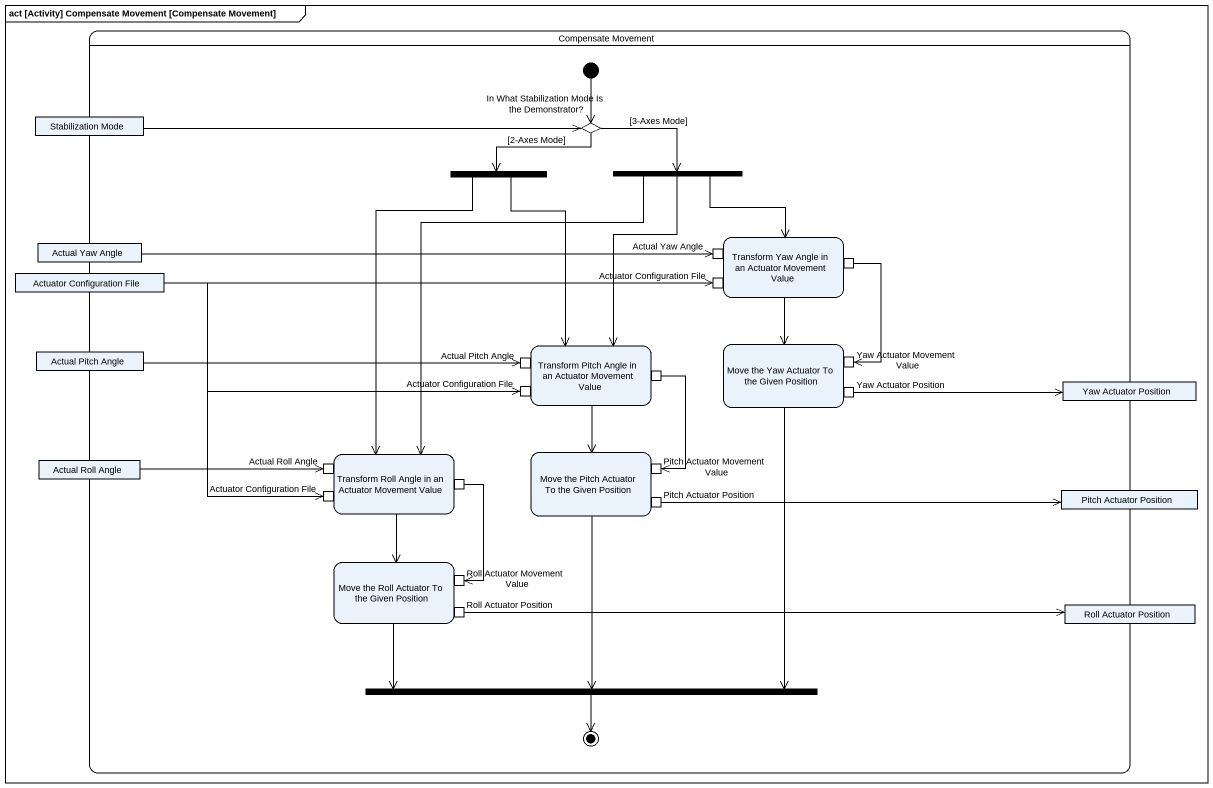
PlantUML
@startuml
mainframe act [Activity] Compensate Movement [Compensate Movement]
hide empty description
state "Compensate Movement" as Compensate_Movement {
  state "Stabilization Mode" as Stabilization_Mode <<object>>
  state "In What Stabilization Mode Is the Demonstrator?" as In_What_Stabilization_Mode <<choice>>
  state fork1 <<fork>>
  state fork2 <<fork>>
  state "Transform Yaw Angle in an Actuator Movement Value" as Transform_Yaw_Angle_in_an {
    state "Actual Yaw Angle" as Actual_Yaw_Angle_2 <<inputPin>>
    state "Actuator Configuration File" as Actuator_Configuration_File_2 <<inputPin>>
    state pin1 <<outputPin>>
  }
  state "Actuator Configuration File" as Actuator_Configuration_File <<object>>
  state "Actual Yaw Angle" as Actual_Yaw_Angle <<object>>
  state "Actual Pitch Angle" as Actual_Pitch_Angle <<object>>
  state "Transform Pitch Angle in an Actuator Movement Value" as Transform_Pitch_Angle_in_an {
    state "Actual Pitch Angle" as Actual_Pitch_Angle_2 <<inputPin>>
    state "Actuator Configuration File" as Actuator_Configuration_File_3 <<inputPin>>
    state pin2 <<outputPin>>
  }
  state "Move the Yaw Actuator To the Given Position" as Move_the_Yaw_Actuator_To {
    state "Yaw Actuator Movement Value" as Yaw_Actuator_Movement_Value <<inputPin>>
    state "Yaw Actuator Position" as Yaw_Actuator_Position <<outputPin>>
  }
  state "Yaw Actuator Position" as Yaw_Actuator_Position_2 <<object>>
  state "Actual Roll Angle" as Actual_Roll_Angle <<object>>
  state "Transform Roll Angle in an Actuator Movement Value" as Transform_Roll_Angle_in_an {
    state "Actual Roll Angle" as Actual_Roll_Angle_2 <<inputPin>>
    state "Actuator Configuration File" as Actuator_Configuration_File_4 <<inputPin>>
    state pin3 <<outputPin>>
  }
  state "Move the Pitch Actuator To the Given Position" as Move_the_Pitch_Actuator_To {
    state "Pitch Actuator Movement Value" as Pitch_Actuator_Movement <<inputPin>>
    state "Pitch Actuator Position" as Pitch_Actuator_Position <<outputPin>>
  }
  state "Pitch Actuator Position" as Pitch_Actuator_Position_2 <<object>>
  state "Move the Roll Actuator To the Given Position" as Move_the_Roll_Actuator_To {
    state "Roll Actuator Movement Value" as Roll_Actuator_Movement_Value <<inputPin>>
    state "Roll Actuator Position" as Roll_Actuator_Position <<outputPin>>
  }
  state "Roll Actuator Position" as Roll_Actuator_Position_2 <<object>>
  state fork3 <<join>>
  [*] --> In_What_Stabilization_Mode
  fork3 --> [*]
}
Stabilization_Mode -right-> In_What_Stabilization_Mode
In_What_Stabilization_Mode -left-> fork1 : [2-Axes Mode]
In_What_Stabilization_Mode -right-> fork2 : [3-Axes Mode]
fork1 --> Transform_Pitch_Angle_in_an
fork1 --> Transform_Roll_Angle_in_an
fork2 --> Transform_Yaw_Angle_in_an
fork2 --> Transform_Pitch_Angle_in_an
fork2 --> Transform_Roll_Angle_in_an
Transform_Yaw_Angle_in_an --> Move_the_Yaw_Actuator_To
Actuator_Configuration_File -right-> Actuator_Configuration_File_2
Actuator_Configuration_File -right-> Actuator_Configuration_File_3
Actuator_Configuration_File --> Actuator_Configuration_File_4
Actual_Yaw_Angle -right-> Actual_Yaw_Angle_2
pin1 --> Yaw_Actuator_Movement_Value
Actual_Pitch_Angle -right-> Actual_Pitch_Angle_2
Transform_Pitch_Angle_in_an --> Move_the_Pitch_Actuator_To
Move_the_Yaw_Actuator_To --> fork3
pin2 --> Pitch_Actuator_Movement
Yaw_Actuator_Position -right-> Yaw_Actuator_Position_2
Actual_Roll_Angle -right-> Actual_Roll_Angle_2
Transform_Roll_Angle_in_an --> Move_the_Roll_Actuator_To
Move_the_Pitch_Actuator_To --> fork3
pin3 --> Roll_Actuator_Movement_Value
Pitch_Actuator_Position -right-> Pitch_Actuator_Position_2
Move_the_Roll_Actuator_To -right-> fork3
Roll_Actuator_Position -right-> Roll_Actuator_Position_2
@enduml
